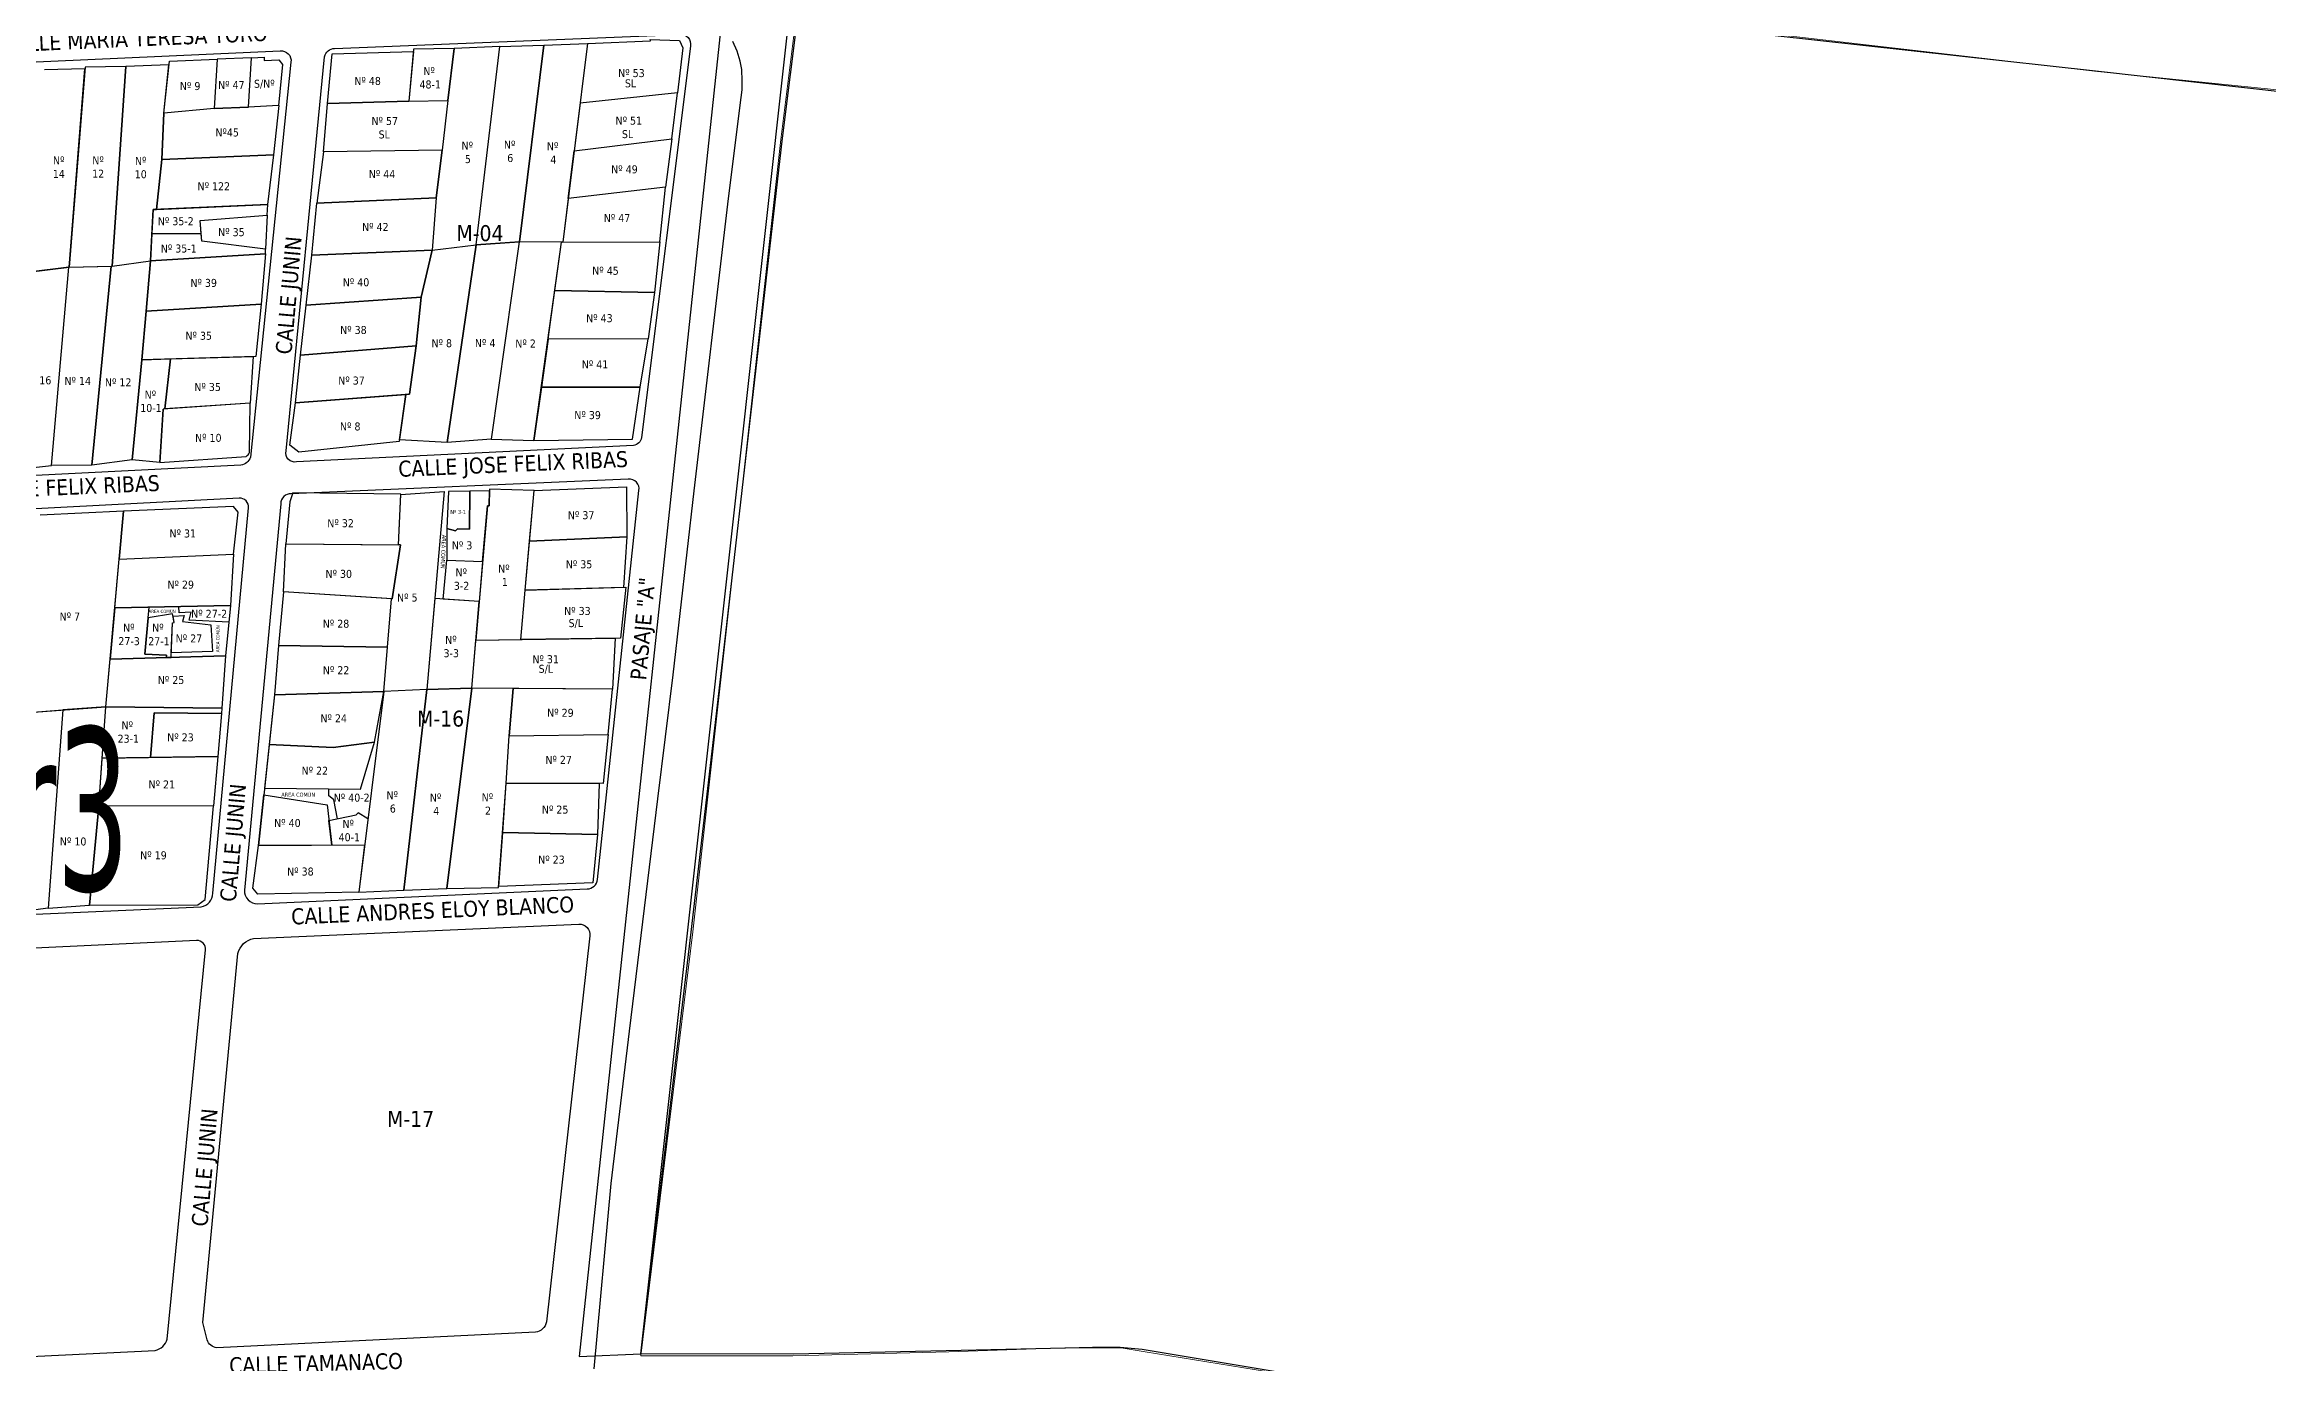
# Model space of a CAD drawing. Header units: metres. Extents: x 2 to 659295185, y -28 to 1124222152.
# Drawn here: x 659867 to 660423, y 1125085 to 1125415 of the extents above; entities that cross this region are included whole.
import ezdxf

# ---------------------------------------------------------------- set-up
doc = ezdxf.new("R2010")
doc.units = ezdxf.units.M
doc.header["$MEASUREMENT"] = 0
for name, color, linetype in [('CALLES', 1, 'CONTINUOUS'), ('MANZANA', 30, 'CONTINUOUS'), ('Numero de manzana', 6, 'CONTINUOUS'), ('PARCELA SL', 1, 'CONTINUOUS'), ('Parcelas', 140, 'CONTINUOUS'), ('texto', 255, 'CONTINUOUS'), ('TEXTOS', 7, 'CONTINUOUS')]:
    doc.layers.add(name, color=color, linetype=linetype)
doc.layers.add('GL_LIN', color=5, linetype='CONTINUOUS', lineweight=30)
doc.styles.get("Standard").update_dxf_attribs({"font": 'tahoma.ttf'})

msp = doc.modelspace()

# ---------------------------------------------------------------- linework, layer by layer
at = {"layer": 'GL_LIN'}
msp.add_lwpolyline([(660435.0624, 1125033.3401), (660393.2461, 1125035.4836), (660376.3098, 1125038.3679), (660341.6963, 1125047.6802), (660265.2544, 1125067.8877), (660257.3994, 1125069.337), (660216.1511, 1125076.1022), (660141.3289, 1125088.6101), (660135.7665, 1125089.1263), (660128.8533, 1125089.1163), (660122.1617, 1125088.9202), (660092.3023, 1125088.2172), (660054.1882, 1125087.4483), (660015.9676, 1125087.508), (660028.6076, 1125192.9398), (660036.8756, 1125264.7481), (660051.3716, 1125391.3364), (660055.3856, 1125423.2013), (660052.9191, 1125426.7817), (660052.7364, 1125443.8889), (660275.3003, 1125419.7142), (660379.528, 1125408.2162), (660428.6754, 1125402.6733)], dxfattribs=at)
at = {"layer": 'MANZANA', "lineweight": -2}
for p, q in [((660040.1204, 1125413.1354), (660039.0155, 1125415.5649)), ((660040.7884, 1125410.5959), (660040.1204, 1125413.1354)), ((660041.2336, 1125408.4964), (660040.7884, 1125410.5959)), ((660041.3573, 1125405.7369), (660041.2336, 1125408.4964)), ((660040.8378, 1125399.6482), (660041.3656, 1125403.4074)), ((660041.3656, 1125403.4074), (660041.3573, 1125405.7369)), ((660037.7704, 1125374.8632), (660040.8378, 1125399.6482)), ((660029.3266, 1125303.2578), (660037.7704, 1125374.8632)), ((660024.0575, 1125257.2271), (660029.3266, 1125303.2578)), ((660020.2562, 1125226.2435), (660024.0575, 1125257.2271)), ((660013.173, 1125168.1453), (660020.2562, 1125226.2435)), ((660008.6296, 1125130.083), (660013.173, 1125168.1453)), ((660004.35, 1125083.7225), (660008.6296, 1125130.083))]:
    msp.add_line(p, q, dxfattribs=at)
at = {"layer": 'MANZANA', "linetype": 'Continuous'}
for points in [[(660053.5069, 1125425.375), (660036.831, 1125426.574), (660036.6904, 1125425.2704), (660000.578, 1125086.876), (660015.9676, 1125087.508), (660053.5069, 1125425.3855)], [(660053.5069, 1125425.375), (660036.831, 1125426.574), (660036.6904, 1125425.2704), (660000.578, 1125086.876), (660015.9676, 1125087.508), (660053.5069, 1125425.3855)], [(659820.4098, 1125408.4557), (659925.865, 1125413.2031)]]:
    msp.add_lwpolyline(points, dxfattribs=at)
msp.add_lwpolyline([(659808.3054, 1125304.2139, -0.39098875), (659804.9811, 1125307.006), (659817.3653, 1125406.3451, -0.30877846), (659820.4098, 1125408.4557), (659925.865, 1125413.2031, -0.49571017), (659928.5566, 1125410.3536), (659918.4534, 1125311.6071, -0.27704713), (659916.0628, 1125309.607)], format="xyb", close=True, dxfattribs=at)
for points in [[(660016.155, 1125316.5223, -0.3407527), (660014.155, 1125314.5511), (659929.9656, 1125310.452, -0.551167), (659927.3507, 1125313.1973), (659936.9697, 1125411.7355, -0.34429813), (659939.464, 1125413.8176), (660025.7804, 1125417.2546, -0.5097263), (660028.4054, 1125414.3972), (660016.155, 1125316.5223)], [(660016.155, 1125316.5223, -0.3407527), (660014.155, 1125314.5511), (659929.9656, 1125310.452, -0.551167), (659927.3507, 1125313.1973), (659936.9697, 1125411.7355, -0.34429813), (659939.464, 1125413.8176), (660025.7804, 1125417.2546, -0.5097263), (660028.4054, 1125414.3972), (660016.155, 1125316.5223)], [(659909.0181, 1125202.6117), (659917.9826, 1125298.9561, 0.45018686), (659915.6066, 1125301.4077), (659807.3358, 1125295.6819, 0.32881606), (659804.4951, 1125293.157), (659794.7221, 1125197.6483, 0.39851981), (659796.8736, 1125194.3766), (659906.1155, 1125199.212, 0.36890758), (659909.0181, 1125202.6129)], [(660015.5402, 1125303.274, 0.49814242), (660012.8618, 1125306.1273), (659928.6478, 1125302.4818, 0.42969051), (659926.0254, 1125299.9885), (659916.9498, 1125203.4142, 0.43029196), (659920.2094, 1125199.992), (660002.6123, 1125203.7035, 0.37391018), (660005.1544, 1125206.094), (660015.5402, 1125303.274)], [(660015.5402, 1125303.274, 0.49814242), (660012.8618, 1125306.1273), (659928.6478, 1125302.4818, 0.42969051), (659926.0254, 1125299.9885), (659916.9498, 1125203.4142, 0.43029196), (659920.2094, 1125199.992), (660002.6123, 1125203.7035, 0.37391018), (660005.1544, 1125206.094), (660015.5402, 1125303.274)], [(659793.3217, 1125183.0424), (659784.896, 1125091.147), (659787.3208, 1125084.8875, 0.289708), (659789.3694, 1125083.2763), (659894.6491, 1125088.3432, 0.27917281), (659897.6123, 1125091.1598), (659907.2547, 1125188.4481, 0.44570237), (659904.9768, 1125190.8175), (659796.0472, 1125185.6505, 0.36752557), (659793.3208, 1125183.032)], [(659907.6236, 1125090.9972), (659906.568, 1125095.364), (659915.2988, 1125187.605, -0.28195255), (659919.2346, 1125191.346), (660000.4909, 1125194.8928, -0.47440885), (660003.2424, 1125191.9473), (659992.4227, 1125095.5064, -0.32667785), (659989.6469, 1125092.9012), (659910.0148, 1125089.0478, -0.30995943), (659907.6236, 1125090.9972)]]:
    msp.add_lwpolyline(points, format="xyb", dxfattribs=at)
at = {"layer": 'PARCELA SL', "linetype": 'Continuous'}
msp.add_lwpolyline([(660002.6745, 1125415.062), (660018.3828, 1125415.669), (660018.3769, 1125416.0189), (660025.6432, 1125415.7895), (660026.4679, 1125413.9565), (660025.1872, 1125402.7293)], dxfattribs=at)
for points in [[(660000.8259, 1125400.1259), (659999.3519, 1125388.2168), (660023.7658, 1125391.2368), (660025.1872, 1125402.7293)], [(659937.7109, 1125400.0353), (659958.0416, 1125400.6504), (659967.8105, 1125400.7995), (659966.3304, 1125388.3975), (659936.6841, 1125387.9288)]]:
    msp.add_lwpolyline(points, close=True, dxfattribs=at)
at = {"layer": 'PARCELA SL', "color": 1, "linetype": 'Continuous', "lineweight": -3}
for points in [[(659987.1218, 1125278.4264), (660012.2524, 1125279.1116), (660010.8982, 1125266.4236), (659986.0089, 1125266.0765)], [(660009.6286, 1125266.3958), (660008.9329, 1125253.6147), (659973.7453, 1125253.9116), (659974.7797, 1125265.9247)]]:
    msp.add_lwpolyline(points, close=True, dxfattribs=at)
at = {"layer": 'Parcelas', "lineweight": -2}
for p, q in [((659937.7109, 1125400.0353), (659938.8404, 1125412.444)), ((659938.8404, 1125412.444), (659959.172, 1125413.0289)), ((659959.222, 1125413.5766), (659958.0416, 1125400.6504)), ((659959.172, 1125413.0289), (659958.0416, 1125400.6504)), ((659969.32, 1125413.7821), (659959.222, 1125413.5766)), ((659969.32, 1125413.7821), (659967.8105, 1125400.7995)), ((659967.8105, 1125400.7995), (659969.32, 1125413.7821)), ((659980.8073, 1125414.3203), (659969.32, 1125413.7821)), ((659974.8812, 1125364.6929), (659980.8073, 1125414.3203)), ((659974.8812, 1125364.6929), (659980.8073, 1125414.3203)), ((659980.8073, 1125414.3203), (659991.8026, 1125414.6419)), ((659985.6926, 1125365.4801), (659991.8026, 1125414.6419)), ((659991.8026, 1125414.6419), (659985.6926, 1125365.4801)), ((659991.8026, 1125414.6419), (660002.6745, 1125415.062)), ((660002.6745, 1125415.062), (659996.5218, 1125365.3513)), ((659877.071, 1125408.6815), (659866.9735, 1125408.4578)), ((659877.1064, 1125409.1301), (659873.1659, 1125359.1351)), ((659873.1659, 1125359.1351), (659877.071, 1125408.6815)), ((659887.3454, 1125409.2759), (659877.1064, 1125409.1301)), ((659883.8626, 1125359.3974), (659887.3454, 1125409.2759)), ((659887.3454, 1125409.2759), (659883.8626, 1125359.3974)), ((659898.0785, 1125409.6603), (659887.3454, 1125409.2759)), ((659896.8071, 1125397.6374), (659898.1836, 1125410.6548)), ((659896.8071, 1125397.6374), (659898.0785, 1125409.6603)), ((659898.1836, 1125410.6548), (659910.174, 1125411.1359)), ((659910.174, 1125411.1359), (659909.4127, 1125398.8094)), ((659910.174, 1125411.1359), (659909.4127, 1125398.8094)), ((659918.6871, 1125411.4774), (659910.174, 1125411.1359)), ((659917.9464, 1125399.1397), (659918.6871, 1125411.4774)), ((659917.9464, 1125399.1397), (659918.6871, 1125411.4774)), ((659918.6871, 1125411.4774), (659921.9154, 1125411.583)), ((659921.9154, 1125411.583), (659921.8891, 1125410.8135)), ((659921.8891, 1125410.8135), (659925.5575, 1125410.9233)), ((659926.4893, 1125409.7863), (659925.4664, 1125399.5272)), ((659925.5575, 1125410.9233), (659926.4893, 1125409.7863)), ((659896.2784, 1125386.0094), (659896.8071, 1125397.6374)), ((659896.8071, 1125397.6374), (659896.2784, 1125386.0094)), ((659909.4127, 1125398.8094), (659896.8071, 1125397.6374)), ((659909.4127, 1125398.8094), (659896.8071, 1125397.6374)), ((659917.9464, 1125399.1397), (659909.4127, 1125398.8094)), ((659909.4127, 1125398.8094), (659917.9464, 1125399.1397)), ((659925.4664, 1125399.5272), (659917.9464, 1125399.1397)), ((659925.4664, 1125399.5272), (659917.9464, 1125399.1397)), ((659924.3019, 1125387.2302), (659925.5862, 1125399.5334)), ((659925.5862, 1125399.5334), (659925.4664, 1125399.5272)), ((659958.0416, 1125400.6504), (659937.7109, 1125400.0353)), ((659958.0416, 1125400.6504), (659967.8105, 1125400.7995)), ((659967.8105, 1125400.7995), (659966.3304, 1125388.3975)), ((659999.3519, 1125388.2168), (660023.7658, 1125391.2368)), ((660023.7658, 1125391.2368), (660022.1749, 1125379.0805)), ((659894.9485, 1125373.5502), (659896.2784, 1125386.0094)), ((659896.2784, 1125386.0094), (659894.9485, 1125373.5502)), ((659924.3019, 1125387.2302), (659896.2784, 1125386.0094)), ((659896.2784, 1125386.0094), (659924.3019, 1125387.2302)), ((659922.8196, 1125374.8184), (659924.3019, 1125387.2302)), ((659936.6841, 1125387.9288), (659935.0567, 1125375.0815)), ((659966.3304, 1125388.3975), (659936.6841, 1125387.9288)), ((659964.8232, 1125376.4926), (659966.3304, 1125388.3975)), ((659966.3304, 1125388.3975), (659964.8232, 1125376.4926)), ((659966.3304, 1125388.3975), (659964.8232, 1125376.4926)), ((659997.8804, 1125376.3275), (659999.3519, 1125388.2168)), ((660022.1749, 1125379.0805), (659997.8804, 1125376.3275)), ((660022.1749, 1125379.0805), (659997.8804, 1125376.3275)), ((660020.7419, 1125365.4657), (660022.1749, 1125379.0805)), ((659893.4908, 1125360.7308), (659894.1493, 1125373.5138)), ((659894.1493, 1125373.5138), (659893.8421, 1125367.5517)), ((659922.8196, 1125374.8184), (659894.1493, 1125373.5138)), ((659894.1493, 1125373.5138), (659894.9485, 1125373.5502)), ((659894.9485, 1125373.5502), (659922.8196, 1125374.8184)), ((659922.6599, 1125372.1332), (659922.8196, 1125374.8184)), ((659922.8196, 1125374.8184), (659922.8196, 1125374.8184)), ((659933.796, 1125362.1628), (659935.0567, 1125375.0815)), ((659935.0567, 1125375.0815), (659964.8232, 1125376.4926)), ((659935.0567, 1125375.0815), (659964.8232, 1125376.4926)), ((659964.8232, 1125376.4926), (659935.0567, 1125375.0815)), ((659964.8232, 1125376.4926), (659963.8325, 1125363.3499)), ((659964.8232, 1125376.4926), (659963.8325, 1125363.3499)), ((659997.8804, 1125376.3275), (659996.5218, 1125365.3513)), ((659905.8911, 1125370.8218), (659922.6599, 1125372.1332)), ((659905.8911, 1125370.8218), (659922.6599, 1125372.1332)), ((659906.1393, 1125367.4308), (659905.8911, 1125370.8218)), ((659906.2729, 1125365.6057), (659905.8911, 1125370.8218)), ((659922.6599, 1125372.1332), (659922.2528, 1125363.6429)), ((659893.8421, 1125367.5517), (659893.4908, 1125360.7308)), ((659922.1973, 1125362.4841), (659893.4908, 1125360.7308)), ((659893.4908, 1125360.7308), (659922.1973, 1125362.4841)), ((659893.4908, 1125360.7308), (659922.1973, 1125362.4841)), ((659906.1393, 1125367.4308), (659893.8421, 1125367.5517)), ((659893.8421, 1125367.5517), (659906.1393, 1125367.4308)), ((659906.2729, 1125365.6057), (659906.1393, 1125367.4308)), ((659922.2528, 1125363.6429), (659906.2729, 1125365.6057)), ((659922.2528, 1125363.6429), (659906.2729, 1125365.6057)), ((659922.1973, 1125362.4841), (659921.1069, 1125349.8812)), ((659922.1973, 1125362.4841), (659922.2528, 1125363.6429)), ((659933.796, 1125362.1628), (659963.8325, 1125363.3499)), ((659963.8325, 1125363.3499), (659933.796, 1125362.1628)), ((659961.0836, 1125351.5971), (659963.8325, 1125363.3499)), ((659963.8325, 1125363.3499), (659961.0836, 1125351.5971)), ((659963.8325, 1125363.3499), (659974.8812, 1125364.6929)), ((659963.8325, 1125363.3499), (659974.8812, 1125364.6929)), ((659967.6488, 1125315.2794), (659974.8812, 1125364.6929)), ((659974.8812, 1125364.6929), (659967.6488, 1125315.2794)), ((659985.6926, 1125365.4801), (659974.8812, 1125364.6929)), ((659974.8812, 1125364.6929), (659985.6228, 1125365.475)), ((659985.6228, 1125365.475), (659978.6166, 1125316.1198)), ((659996.5218, 1125365.3513), (659985.6926, 1125365.4801)), ((659989.2928, 1125315.8322), (659996.1821, 1125365.3553)), ((659994.5052, 1125353.3014), (659996.1821, 1125365.3553)), ((659996.1821, 1125365.3553), (660020.7419, 1125365.4657)), ((659996.5218, 1125365.3513), (660020.7419, 1125365.4657)), ((660020.7419, 1125365.4657), (660019.4005, 1125352.8166)), ((659862.962, 1125357.8866), (659873.1659, 1125359.1351)), ((659873.0647, 1125359.1228), (659862.962, 1125357.8866)), ((659868.7492, 1125309.5804), (659873.0647, 1125359.1228)), ((659868.7492, 1125309.5804), (659873.0648, 1125359.1228)), ((659873.0648, 1125359.1228), (659873.1659, 1125359.1351)), ((659873.1659, 1125359.1351), (659883.8626, 1125359.3974)), ((659873.1659, 1125359.1351), (659883.6313, 1125359.3917)), ((659878.7992, 1125309.5956), (659883.6313, 1125359.3917)), ((659883.6313, 1125359.3917), (659878.7992, 1125309.5956)), ((659883.6313, 1125359.3917), (659883.8626, 1125359.3974)), ((659883.8626, 1125359.3974), (659893.4908, 1125360.7308)), ((659883.8626, 1125359.3974), (659893.4908, 1125360.7308)), ((659893.4908, 1125360.7308), (659892.4004, 1125348.1278)), ((659892.4004, 1125348.1278), (659893.4908, 1125360.7308)), ((659893.4908, 1125360.7308), (659893.4908, 1125360.7308)), ((659932.3693, 1125349.6539), (659933.796, 1125362.1628)), ((659932.3693, 1125349.6539), (659961.0836, 1125351.5971)), ((659961.0836, 1125351.5971), (659932.3693, 1125349.6539)), ((659959.8759, 1125339.4871), (659961.0836, 1125351.5971)), ((659961.0836, 1125351.5971), (659959.8759, 1125339.4871)), ((659992.816, 1125341.1583), (659994.5052, 1125353.3014)), ((660019.4005, 1125352.8166), (659994.5052, 1125353.3014)), ((659994.5052, 1125353.3014), (660019.4005, 1125352.8166)), ((660019.4005, 1125352.8166), (660017.8659, 1125341.2278)), ((659892.4004, 1125348.1278), (659891.342, 1125335.9939)), ((659891.342, 1125335.9939), (659892.4004, 1125348.1278)), ((659892.4004, 1125348.1278), (659921.1069, 1125349.8812)), ((659921.1069, 1125349.8812), (659892.4004, 1125348.1278)), ((659892.4004, 1125348.1278), (659892.4004, 1125348.1278)), ((659921.1069, 1125349.8812), (659919.8113, 1125336.7751)), ((659930.9414, 1125337.1351), (659932.3693, 1125349.6539)), ((659992.816, 1125341.1583), (659991.1432, 1125329.1341)), ((660017.8659, 1125341.2278), (659992.816, 1125341.1583)), ((660017.8659, 1125341.2278), (659992.816, 1125341.1583)), ((660015.8032, 1125329.1527), (660017.8659, 1125341.2278)), ((659888.8501, 1125310.9375), (659891.342, 1125335.9939)), ((659891.342, 1125335.9939), (659888.8501, 1125310.9375)), ((659919.8113, 1125336.7751), (659891.342, 1125335.9939)), ((659891.342, 1125335.9939), (659898.4394, 1125336.1886)), ((659898.4394, 1125336.1886), (659897.0731, 1125323.673)), ((659897.0731, 1125323.673), (659898.4394, 1125336.1886)), ((659898.4394, 1125336.1886), (659919.1116, 1125336.7559)), ((659898.4394, 1125336.1886), (659898.4394, 1125336.1886)), ((659919.1116, 1125336.7559), (659918.413, 1125325.1369)), ((659929.7292, 1125325.1965), (659930.9414, 1125337.1351)), ((659930.9414, 1125337.1351), (659959.8759, 1125339.4871)), ((659959.8759, 1125339.4871), (659930.9414, 1125337.1351)), ((659958.1564, 1125327.3685), (659959.8759, 1125339.4871)), ((659959.8759, 1125339.4871), (659958.1564, 1125327.3685)), ((659991.1432, 1125329.1341), (659989.2928, 1125315.8322)), ((659991.1432, 1125329.1341), (660015.8032, 1125329.1527)), ((660015.8032, 1125329.1527), (659991.1432, 1125329.1341)), ((660013.8914, 1125316.0919), (660015.8032, 1125329.1527)), ((659896.6442, 1125323.6436), (659895.8181, 1125310.2691)), ((659895.8181, 1125310.2691), (659896.6442, 1125323.6436)), ((659896.6442, 1125323.6436), (659895.8181, 1125310.2691)), ((659896.6442, 1125323.6436), (659895.8181, 1125310.2691)), ((659896.6442, 1125323.6436), (659895.8181, 1125310.2691)), ((659918.413, 1125325.1369), (659896.6442, 1125323.6436)), ((659897.0731, 1125323.673), (659896.6442, 1125323.6436)), ((659897.0731, 1125323.673), (659896.6442, 1125323.6436)), ((659918.413, 1125325.1369), (659897.0731, 1125323.673)), ((659918.2519, 1125312.7579), (659918.413, 1125325.1369)), ((659928.2594, 1125314.6383), (659929.7292, 1125325.1965)), ((659958.1564, 1125327.3685), (659929.7292, 1125325.1965)), ((659929.7292, 1125325.1965), (659957.2789, 1125327.3015)), ((659957.2789, 1125327.3015), (659955.6127, 1125315.5793)), ((659955.669, 1125315.9753), (659957.2789, 1125327.3015)), ((659957.2789, 1125327.3015), (659958.1564, 1125327.3685)), ((659930.5202, 1125312.8542), (659928.2594, 1125314.6383)), ((659955.6127, 1125315.5793), (659930.5202, 1125312.8542)), ((659967.6488, 1125315.2794), (659955.669, 1125315.9753)), ((659978.6166, 1125316.1198), (659967.6488, 1125315.2794)), ((659978.6166, 1125316.1198), (659989.2928, 1125315.8322)), ((659989.2928, 1125315.8322), (660013.8914, 1125316.0919)), ((659858.2702, 1125308.4026), (659868.7492, 1125309.5804)), ((659878.7992, 1125309.5956), (659868.7492, 1125309.5804)), ((659888.8501, 1125310.9375), (659878.7992, 1125309.5956)), ((659895.8181, 1125310.2691), (659888.8501, 1125310.9375)), ((659895.8181, 1125310.2691), (659917.3926, 1125311.8171)), ((659929.015, 1125302.7004), (659928.2741, 1125300.5019)), ((659956.0135, 1125302.4145), (659929.015, 1125302.7004)), ((659955.4787, 1125289.7258), (659956.0135, 1125302.4145)), ((659955.4787, 1125289.7258), (659956.0084, 1125302.2946)), ((659956.0084, 1125302.2946), (659966.8546, 1125303.014)), ((659966.8546, 1125303.014), (659962.5511, 1125253.5509)), ((659967.9565, 1125303.0342), (659967.5, 1125293.7955)), ((659973.2356, 1125303.131), (659967.9565, 1125303.0342)), ((659973.2356, 1125303.131), (659973.2303, 1125293.631)), ((659973.2303, 1125293.631), (659973.2356, 1125303.131)), ((659978.2148, 1125303.2223), (659973.2356, 1125303.131)), ((659978.2287, 1125303.672), (659978.0983, 1125299.4541)), ((659978.0983, 1125299.4541), (659978.2148, 1125303.2223)), ((659989.3128, 1125303.3101), (659978.2287, 1125303.672)), ((659987.1218, 1125278.4264), (659989.3128, 1125303.3101)), ((659988.1989, 1125290.6591), (659989.3128, 1125303.3101)), ((659989.3128, 1125303.3101), (660012.3841, 1125304.2387)), ((660012.3841, 1125304.2387), (660012.4975, 1125291.6792)), ((659886.6846, 1125298.1567), (659865.9118, 1125297.0936)), ((659882.298, 1125249.2129), (659886.6846, 1125298.1567)), ((659886.6846, 1125298.1567), (659885.6071, 1125286.1349)), ((659914.2116, 1125299.2817), (659886.6846, 1125298.1567)), ((659915.3577, 1125297.8937), (659914.2116, 1125299.2817)), ((659914.2408, 1125287.3628), (659915.3577, 1125297.8937)), ((659928.2741, 1125300.5019), (659927.2696, 1125289.9496)), ((659977.6701, 1125299.493), (659974.7797, 1125265.9247)), ((659976.469, 1125285.5446), (659977.6701, 1125299.493)), ((659977.6701, 1125299.493), (659978.0983, 1125299.4541)), ((659978.0983, 1125299.4541), (659977.6701, 1125299.493)), ((659967.5, 1125293.7955), (659967.5267, 1125285.9155)), ((659969.6976, 1125293.1882), (659967.5, 1125293.7955)), ((659967.5, 1125293.7955), (659969.6976, 1125293.1882)), ((659970.1913, 1125293.7122), (659969.6976, 1125293.1882)), ((659969.6976, 1125293.1882), (659970.1913, 1125293.7122)), ((659973.2303, 1125293.631), (659970.1913, 1125293.7122)), ((659970.1913, 1125293.7122), (659973.2303, 1125293.631)), ((659987.1218, 1125278.4264), (659988.1989, 1125290.6591)), ((659988.1989, 1125290.6591), (660012.4975, 1125291.6792)), ((660012.4975, 1125291.6792), (659988.1989, 1125290.6591)), ((660012.4975, 1125291.6792), (660011.7127, 1125279.0937)), ((659884.5208, 1125274.0135), (659885.6071, 1125286.1349)), ((659885.6071, 1125286.1349), (659914.2408, 1125287.3628)), ((659885.6071, 1125286.1349), (659914.2408, 1125287.3628)), ((659914.2408, 1125287.3628), (659913.4954, 1125274.5706)), ((659926.7434, 1125277.9611), (659927.2696, 1125289.9496)), ((659927.2696, 1125289.9496), (659955.4787, 1125289.7258)), ((659927.2696, 1125289.9496), (659955.9387, 1125289.7221)), ((659953.8967, 1125276.2055), (659955.9387, 1125289.7221)), ((659955.9387, 1125289.7221), (659953.8967, 1125276.2055)), ((659955.9387, 1125289.7221), (659955.4787, 1125289.7258)), ((659966.628, 1125276.1468), (659967.5267, 1125285.9155)), ((659967.5267, 1125285.9155), (659976.469, 1125285.5446)), ((659967.5267, 1125285.9155), (659976.469, 1125285.5446)), ((659976.469, 1125285.5446), (659975.6086, 1125275.5515)), ((660011.7127, 1125279.0937), (659987.1218, 1125278.4264)), ((659884.5208, 1125274.0135), (659883.3692, 1125261.165)), ((659883.3692, 1125261.165), (659884.5208, 1125274.0135)), ((659884.5208, 1125274.0135), (659913.4954, 1125274.5706)), ((659913.4954, 1125274.5706), (659884.5208, 1125274.0135)), ((659893.1092, 1125274.1786), (659884.5208, 1125274.0135)), ((659892.8642, 1125271.5078), (659893.1092, 1125274.1786)), ((659900.5578, 1125274.3218), (659913.4954, 1125274.5706)), ((659900.6014, 1125272.7024), (659900.5578, 1125274.3218)), ((659913.4954, 1125274.5706), (659912.178, 1125261.9693)), ((659913.4954, 1125274.5706), (659913.0566, 1125270.3735)), ((659926.7434, 1125277.9611), (659925.4456, 1125264.5538)), ((659953.8967, 1125276.2055), (659926.7434, 1125277.9611)), ((659953.7271, 1125276.2165), (659926.7434, 1125277.9611)), ((659951.7541, 1125253.0202), (659953.7271, 1125276.2165)), ((659952.6982, 1125264.1202), (659953.7271, 1125276.2165)), ((659953.7271, 1125276.2165), (659953.8967, 1125276.2055)), ((659964.5292, 1125276.2859), (659962.5511, 1125253.5509)), ((659975.6086, 1125275.5515), (659964.5292, 1125276.2859)), ((659975.6086, 1125275.5515), (659966.628, 1125276.1468)), ((659973.7453, 1125253.9116), (659975.6086, 1125275.5515)), ((659986.0089, 1125266.0765), (659987.1218, 1125278.4264)), ((659892.0385, 1125262.365), (659892.8642, 1125271.5078)), ((659892.8642, 1125271.5078), (659892.0385, 1125262.365)), ((659899.0027, 1125272.5116), (659892.8642, 1125271.5078)), ((659898.5998, 1125261.5902), (659898.9671, 1125270.2223)), ((659898.6466, 1125262.69), (659898.9671, 1125270.2223)), ((659898.9671, 1125270.2223), (659899.3826, 1125270.2838)), ((659898.9671, 1125270.2223), (659899.3826, 1125270.2838)), ((659899.3826, 1125270.2838), (659899.0027, 1125272.5116)), ((659899.1052, 1125271.9103), (659901.8529, 1125272.0224)), ((659899.3826, 1125270.2838), (659899.1052, 1125271.9103)), ((659903.5976, 1125272.8782), (659900.6014, 1125272.7024)), ((659901.8529, 1125272.0224), (659901.4876, 1125270.5367)), ((659901.4876, 1125270.5367), (659908.5826, 1125269.737)), ((659903.1152, 1125270.9166), (659903.5976, 1125272.8782)), ((659913.0566, 1125270.3735), (659903.1152, 1125270.9166)), ((659908.5826, 1125269.737), (659908.929, 1125263.046)), ((659897.457, 1125262.1184), (659892.0385, 1125262.365)), ((659892.0385, 1125262.365), (659897.457, 1125262.1184)), ((659908.929, 1125263.046), (659898.6466, 1125262.69)), ((659925.4456, 1125264.5538), (659924.4658, 1125252.2226)), ((659925.4456, 1125264.5538), (659952.6982, 1125264.1202)), ((659952.6982, 1125264.1202), (659925.4456, 1125264.5538)), ((659951.7541, 1125253.0202), (659952.6982, 1125264.1202)), ((659974.7797, 1125265.9247), (659986.0089, 1125266.0765)), ((659986.0089, 1125266.0765), (659986.0089, 1125266.0765)), ((659882.298, 1125249.2129), (659883.3692, 1125261.165)), ((659883.3692, 1125261.165), (659912.178, 1125261.9693)), ((659912.178, 1125261.9693), (659883.3692, 1125261.165)), ((659883.3692, 1125261.165), (659897.4837, 1125261.559)), ((659897.4837, 1125261.559), (659897.457, 1125262.1184)), ((659897.457, 1125262.1184), (659897.4837, 1125261.559)), ((659897.4837, 1125261.559), (659898.5998, 1125261.5902)), ((659912.178, 1125261.9693), (659911.2826, 1125248.8999)), ((659924.4658, 1125252.2226), (659920.4675, 1125214.5442)), ((659924.4658, 1125252.2226), (659923.1446, 1125239.7725)), ((659924.4658, 1125252.2226), (659951.7541, 1125253.0202)), ((659951.7541, 1125253.0202), (659924.4658, 1125252.2226)), ((659951.7541, 1125253.0202), (659924.4658, 1125252.2226)), ((659951.7541, 1125253.0202), (659945.4952, 1125202.9298)), ((659949.4838, 1125240.4232), (659951.7541, 1125253.0202)), ((659962.5511, 1125253.5509), (659951.7541, 1125253.0202)), ((659962.5511, 1125253.5509), (659951.7541, 1125253.0202)), ((659956.8059, 1125203.3888), (659962.5511, 1125253.5509)), ((659962.5511, 1125253.5509), (659956.8059, 1125203.3888)), ((659962.5511, 1125253.5509), (659973.7453, 1125253.9116)), ((659973.7453, 1125253.9116), (659962.5511, 1125253.5509)), ((659967.5165, 1125203.8375), (659973.7453, 1125253.9116)), ((659973.7453, 1125253.9116), (659967.5165, 1125203.8375)), ((659984.1343, 1125253.8239), (659973.7453, 1125253.9116)), ((659983.1182, 1125241.965), (659984.1343, 1125253.8239)), ((659984.1343, 1125253.8239), (659983.1182, 1125241.965)), ((660008.9329, 1125253.6147), (659984.1343, 1125253.8239)), ((660007.8253, 1125242.339), (660008.9329, 1125253.6147)), ((659862.0706, 1125247.7529), (659882.298, 1125249.2129)), ((659862.0706, 1125247.7529), (659871.6058, 1125248.4411)), ((659871.6058, 1125248.4411), (659867.8588, 1125198.8725)), ((659871.6058, 1125248.4411), (659867.8588, 1125198.8725)), ((659882.298, 1125249.2129), (659871.6058, 1125248.4411)), ((659880.5273, 1125224.3574), (659882.298, 1125249.2129)), ((659881.3862, 1125236.4143), (659882.298, 1125249.2129)), ((659882.298, 1125249.2129), (659911.2826, 1125248.8999)), ((659911.2826, 1125248.8999), (659882.298, 1125249.2129)), ((659893.489, 1125236.596), (659894.3961, 1125247.7604)), ((659894.3961, 1125247.7604), (659893.489, 1125236.596)), ((659894.3961, 1125247.7604), (659911.2262, 1125247.5311)), ((659911.2262, 1125247.5311), (659894.3961, 1125247.7604)), ((659911.2262, 1125247.5311), (659910.3271, 1125236.8489)), ((659911.2826, 1125248.8999), (659911.2262, 1125247.5311)), ((659949.4838, 1125240.4232), (659939.1373, 1125239.0288)), ((659939.1373, 1125239.0288), (659949.4838, 1125240.4232)), ((659945.9792, 1125228.6748), (659949.4838, 1125240.4232)), ((659982.3924, 1125230.1562), (659983.1182, 1125241.965)), ((659982.3924, 1125230.1562), (659983.1182, 1125241.965)), ((659983.1182, 1125241.965), (660007.8253, 1125242.339)), ((659983.1182, 1125241.965), (660007.8253, 1125242.339)), ((660007.8253, 1125242.339), (660006.5822, 1125230.0517)), ((659880.5273, 1125224.3574), (659881.3862, 1125236.4143)), ((659881.3862, 1125236.4143), (659910.3271, 1125236.8489)), ((659893.489, 1125236.596), (659881.3862, 1125236.4143)), ((659910.3271, 1125236.8489), (659893.489, 1125236.596)), ((659910.3271, 1125236.8489), (659909.1769, 1125224.4964)), ((659923.1446, 1125239.7725), (659921.9902, 1125228.8936)), ((659939.1373, 1125239.0288), (659923.1446, 1125239.7725)), ((659923.1446, 1125239.7725), (659939.1373, 1125239.0288)), ((659921.9902, 1125228.8936), (659945.9792, 1125228.6748)), ((659980.4741, 1125204.0861), (659982.3924, 1125230.1562)), ((659981.4834, 1125217.7954), (659982.3924, 1125230.1562)), ((659982.3924, 1125230.1562), (660005.6122, 1125230.0559)), ((660006.5822, 1125230.0517), (659982.3924, 1125230.1562)), ((660005.6122, 1125230.0559), (660005.2028, 1125217.2924)), ((659878.2175, 1125199.6787), (659880.5273, 1125224.3574)), ((659880.5273, 1125224.3574), (659878.2175, 1125199.6787)), ((659909.1769, 1125224.4964), (659880.5273, 1125224.3574)), ((659909.1769, 1125224.4964), (659880.5273, 1125224.3574)), ((659907.1475, 1125201.0541), (659909.1769, 1125224.4964)), ((659920.4675, 1125214.5442), (659921.8108, 1125227.2031)), ((659921.8108, 1125227.2031), (659937.5975, 1125224.7253)), ((659937.5975, 1125224.7253), (659938.8071, 1125214.6577)), ((659937.9295, 1125228.7482), (659937.9295, 1125227.0882)), ((659939.25, 1125226.0017), (659937.9295, 1125227.0882)), ((659940.1931, 1125221.2545), (659939.25, 1125226.0017)), ((659938.0663, 1125220.8233), (659944.8386, 1125222.1962)), ((659938.8071, 1125214.6577), (659938.0663, 1125220.8233)), ((659945.3901, 1125222.7618), (659944.8386, 1125222.1962)), ((659947.7791, 1125221.2076), (659945.3901, 1125222.7618)), ((659980.49, 1125204.3019), (659981.4834, 1125217.7954)), ((659981.4834, 1125217.7954), (660005.2028, 1125217.2924)), ((660005.2028, 1125217.2924), (659981.4834, 1125217.7954)), ((659919.0678, 1125203.9361), (659920.4675, 1125214.5442)), ((659920.4675, 1125214.5442), (659946.9669, 1125214.7082)), ((659938.8071, 1125214.6577), (659920.4675, 1125214.5442)), ((659946.9669, 1125214.7082), (659945.4952, 1125202.9298)), ((660005.2028, 1125217.2924), (660003.9831, 1125205.1938)), ((659920.301, 1125202.3871), (659919.0678, 1125203.9361)), ((659945.4952, 1125202.9298), (659920.301, 1125202.3871)), ((659945.4952, 1125202.9298), (659956.8059, 1125203.3888)), ((659956.8059, 1125203.3888), (659967.5165, 1125203.8375)), ((659967.5165, 1125203.8375), (659980.4741, 1125204.0861)), ((660003.9831, 1125205.1938), (659980.49, 1125204.3019)), ((659867.8588, 1125198.8725), (659857.824, 1125197.5622)), ((659867.8588, 1125198.8725), (659878.2175, 1125199.6787)), ((659878.2175, 1125199.6787), (659905.2774, 1125199.7675)), ((659905.2774, 1125199.7675), (659907.1475, 1125201.0541))]:
    msp.add_line(p, q, dxfattribs=at)
msp.add_arc((659915.8685, 1125314.072), 2.7216, 304.054793, 331.129188, dxfattribs=at)
at = {"layer": 'texto', "lineweight": 0}
for points in [[(660435, 1125033), (660393, 1125035), (660377, 1125038), (660342, 1125047), (660265, 1125068), (660258, 1125069), (660216, 1125076), (660142, 1125088), (660136, 1125089), (660129, 1125089), (660122, 1125089), (660093, 1125088), (660054, 1125087), (660016, 1125087), (660029, 1125193), (660037, 1125265), (660051, 1125391), (660055, 1125423), (660053, 1125427), (660053, 1125444)], [(660053, 1125444), (660276, 1125420), (660380, 1125408), (660429, 1125403)]]:
    msp.add_lwpolyline(points, dxfattribs=at)

# ---------------------------------------------------------------- texts
at = {"layer": 'CALLES', "color": 0}
for s, rotation, p in [('CALLE MARIA TERESA TORO', 2.51033, (659856.4804, 1125412.801)), ('CALLE JUNIN', 84.964714, (659928.6718, 1125337.1838)), ('CALLE JOSE FELIX RIBAS', 2.51033, (659955.4792, 1125306.6863)), ('CALLE JOSE FELIX RIBAS', 2.51033, (659838.4792, 1125300.6863)), ('PASAJE "A"', 84.964714, (660017.3384, 1125255.7461)), ('CALLE JUNIN', 84.964714, (659914.7727, 1125200.3534)), ('CALLE ANDRES ELOY BLANCO', 2.51033, (659928.718, 1125194.7926)), ('CALLE JUNIN', 84.964714, (659907.6718, 1125119.1838)), ('CALLE TAMANACO', 1.51033, (659913.1828, 1125082.6221))]:
    msp.add_text(s, height=4, rotation=rotation, dxfattribs=at).set_placement(p)
at = {"layer": 'Numero de manzana', "lineweight": -2}
for s, p in [('M-04', (659969.9204, 1125365.6334)), ('M-16', (659960.0766, 1125244.2943)), ('M-17', (659952.5855, 1125144.2252))]:
    msp.add_text(s, height=4, dxfattribs=at).set_placement(p)
at = {"layer": 'Parcelas', "lineweight": -2}
for s, height, p in [('Nº 48', 2, (659944.4129, 1125404.6656)), ('Nº', 2, (659961.6591, 1125407.1353)), ('Nº 53', 2, (660010.3452, 1125406.6398)), ('Nº 9', 2, (659900.8153, 1125403.4001)), ('Nº 47', 2, (659910.3626, 1125403.6662)), ('S/Nº', 2, (659919.3421, 1125403.971)), ('48-1', 2, (659960.6952, 1125403.7938)), ('SL', 2, (660012.0206, 1125404.0789)), ('Nº 57', 2, (659948.695, 1125394.6695)), ('Nº 51', 2, (660009.6895, 1125394.7499)), ('Nº45', 2, (659909.6848, 1125391.7997)), ('SL', 2, (659950.4774, 1125391.302)), ('Nº', 2, (659971.2067, 1125388.479)), ('Nº', 2, (659981.789, 1125388.7412)), ('Nº', 2, (659992.5291, 1125388.3479)), ('SL', 2, (660011.2788, 1125391.3824)), ('Nº', 2, (659869.1048, 1125384.791)), ('Nº', 2, (659878.9295, 1125384.8288)), ('Nº', 2, (659889.5853, 1125384.6967)), ('5', 2, (659972.0211, 1125385.1456)), ('6', 2, (659982.6171, 1125385.3996)), ('4', 2, (659993.3954, 1125385.0145)), ('Nº 49', 2, (660008.5936, 1125382.5782)), ('14', 2, (659869.0598, 1125381.4495)), ('12', 2, (659878.8906, 1125381.4873)), ('10', 2, (659889.5396, 1125381.3552)), ('Nº 122', 2, (659905.2352, 1125378.3457)), ('Nº 44', 2, (659948.0247, 1125381.3897)), ('Nº 35-2', 2, (659895.2997, 1125369.6062)), ('Nº 35', 2, (659910.3794, 1125366.8725)), ('Nº 42', 2, (659946.3415, 1125368.1682)), ('Nº 47', 2, (660006.745, 1125370.4161)), ('Nº 35-1', 2, (659896.0372, 1125362.7829)), ('Nº 45', 2, (660003.8618, 1125357.2256)), ('Nº 39', 2, (659903.4463, 1125354.1895)), ('Nº 40', 2, (659941.5135, 1125354.3536)), ('Nº 43', 2, (660002.3388, 1125345.3708)), ('Nº 35', 2, (659902.2015, 1125340.984)), ('Nº 38', 2, (659940.8685, 1125342.4257)), ('Nº 8', 2, (659963.6936, 1125339.1152)), ('Nº 4', 2, (659974.5418, 1125339.1328)), ('Nº 2', 2, (659984.6416, 1125339.0388)), ('Nº 41', 2, (660001.2493, 1125333.8204)), ('Nº 16', 2, (659862.064, 1125329.843)), ('Nº 14', 2, (659871.9782, 1125329.6807)), ('Nº 12', 2, (659882.0845, 1125329.3354)), ('Nº 35', 2, (659904.4294, 1125328.1772)), ('Nº 37', 2, (659940.3944, 1125329.7805)), ('10-1', 2, (659890.9053, 1125322.9282)), ('Nº', 2, (659892.0036, 1125326.2697)), ('Nº 8', 2, (659940.8191, 1125318.3106)), ('Nº 39', 2, (659999.3889, 1125321.1484)), ('Nº 10', 2, (659904.5999, 1125315.464)), ('Nº 32', 2, (659937.6612, 1125294.1281)), ('Nº 3-1', 1, (659968.4034, 1125297.4305)), ('Nº 37', 2, (659997.7722, 1125296.1227)), ('Nº 31', 2, (659898.2161, 1125291.5648)), ('Nº 3', 2, (659968.7748, 1125288.5914)), ('Nº', 2, (659980.3469, 1125282.7766)), ('Nº 35', 2, (659997.2538, 1125283.8593)), ('Nº 29', 2, (659897.711, 1125278.7684)), ('Nº 30', 2, (659937.2054, 1125281.4631)), ('3-2', 2, (659969.2796, 1125278.485)), ('Nº', 2, (659969.6902, 1125281.8266)), ('1', 2, (659981.2678, 1125279.4351)), ('AREA COMÚN', 0.8, (659893.0015, 1125272.6857)), ('Nº 27-2', 2, (659903.6497, 1125271.4793)), ('Nº 5', 2, (659955.0764, 1125275.541)), ('Nº 33', 2, (659996.841, 1125272.1896)), ('Nº 7', 2, (659870.753, 1125270.8037)), ('Nº', 2, (659886.6255, 1125267.985)), ('Nº', 2, (659893.8917, 1125267.9814)), ('Nº 28', 2, (659936.5113, 1125269.0069)), ('S/L', 2, (659997.9483, 1125269.1641)), ('27-3', 2, (659885.4454, 1125264.6434)), ('27-1', 2, (659892.9046, 1125264.6399)), ('Nº 27', 2, (659899.7588, 1125265.3156)), ('3-3', 2, (659966.7037, 1125261.632)), ('Nº', 2, (659967.1246, 1125264.9735)), ('Nº 25', 2, (659895.2895, 1125254.9359)), ('Nº 22', 2, (659936.5437, 1125257.3793)), ('Nº 31', 2, (659988.9044, 1125260.1334)), ('S/L', 2, (659990.472, 1125257.7384)), ('Nº', 2, (659886.2348, 1125243.6024)), ('Nº 24', 2, (659935.9431, 1125245.3536)), ('Nº 29', 2, (659992.5946, 1125246.7423)), ('23-1', 2, (659885.2477, 1125240.2609)), ('Nº 23', 2, (659897.6468, 1125240.5943)), ('Nº 27', 2, (659992.1596, 1125234.9792)), ('Nº 21', 2, (659892.9905, 1125228.8216)), ('Nº 22', 2, (659931.2286, 1125232.2578)), ('AREA COMÚN', 1, (659926.1527, 1125226.7598)), ('Nº 40-2', 2, (659939.2553, 1125225.5245)), ('Nº', 2, (659952.4465, 1125226.1399)), ('6', 2, (659953.2746, 1125222.7984)), ('Nº', 2, (659963.2722, 1125225.5492)), ('4', 2, (659964.1386, 1125222.2159)), ('Nº', 2, (659976.2291, 1125225.6228)), ('2', 2, (659977.0783, 1125222.2812)), ('Nº 25', 2, (659991.2813, 1125222.5421)), ('Nº 40', 2, (659924.3677, 1125219.1879)), ('Nº', 2, (659941.4442, 1125218.9756)), ('Nº 10', 2, (659870.8257, 1125214.5701)), ('Nº 19', 2, (659890.8985, 1125211.1208)), ('40-1', 2, (659940.4804, 1125215.634)), ('Nº 38', 2, (659927.6127, 1125207.058)), ('Nº 23', 2, (659990.362, 1125210.0352))]:
    msp.add_text(s, height=height, dxfattribs=at).set_placement(p)
for height, rotation, p in [(1, 267.394669, (659966.347, 1125292.2386)), (0.8, 89.027902, (659910.6343, 1125262.8673))]:
    msp.add_text('AREA COMÚN', height=height, rotation=rotation, dxfattribs=at).set_placement(p)
at = {"layer": 'TEXTOS', "color": 0, "width": 0.6}
msp.add_text('BARRIO LIBERTADOR sector3', height=40.6994, dxfattribs=at).set_placement((659466.9222, 1125203.3999))

doc.saveas('drawing.dxf')
